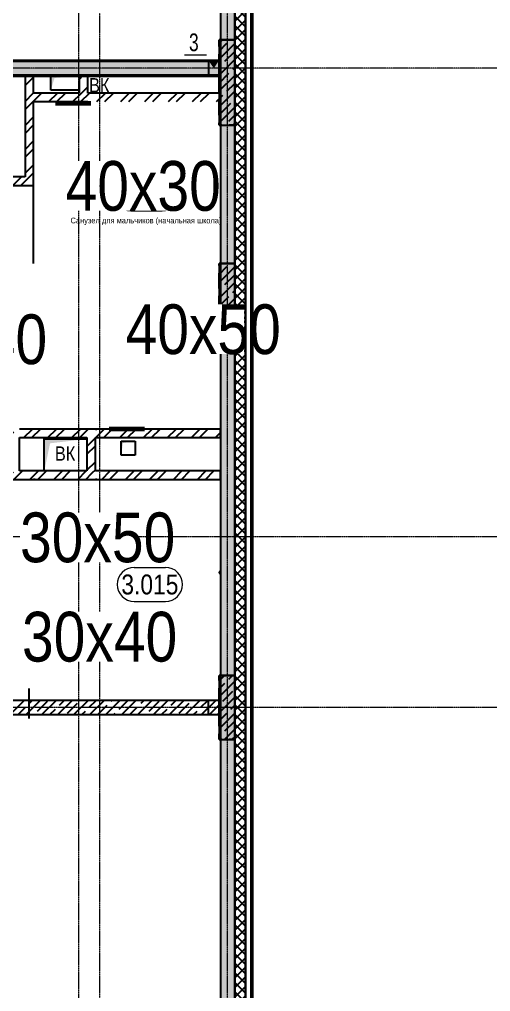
# Model space of a CAD drawing. Header units: millimetres. Extents: x -231292 to 573618, y -153144 to 564035.
# Drawn here: x 26073 to 32703, y 221266 to 234953 of the extents above; entities that cross this region are included whole.
import ezdxf
from ezdxf.enums import TextEntityAlignment as Align

# ---------------------------------------------------------------- set-up
doc = ezdxf.new("R2010")
doc.units = ezdxf.units.MM
doc.linetypes.add('CENTER2', pattern=[28.575, 19.05, -3.175, 3.175, -3.175])
doc.linetypes.add('HIDDEN2', pattern=[4.7625, 3.175, -1.5875])
doc.layers.get('0').update_dxf_attribs({"color": 250})
doc.layers.get('Defpoints').update_dxf_attribs({"color": 250})
for name, color, linetype, lineweight in [('11.10) плитка Установка люков', 190, 'Continuous', 60), ('АР_Area', 250, 'Continuous', 5), ('АР_Колонны', 250, 'Continuous', 35), ('АР_Отв. марка', 250, 'Continuous', 9), ('АР_Стены ГКЛ', 250, 'Continuous', 15), ('АР_Стены ЖБ', 250, 'Continuous', 35), ('АР_Стены кирпич', 250, 'Continuous', 20), ('АР_Стены ПЕНОблок', 250, 'Continuous', 20), ('АР_Тонкая', 250, 'Continuous', 5), ('АР_Утеплитель', 250, 'Continuous', 0), ('АР_Штриховка', 250, 'Continuous', 0), ('ВК_Шахты', 5, 'Continuous', 9), ('ОВ_Отопление', 250, 'Continuous', 0), ('РД_Оси_100', 250, 'Continuous', 0), ('РД_Разуклонка к трапам', 124, 'Continuous', 0)]:
    doc.layers.add(name, color=color, linetype=linetype, lineweight=lineweight)
doc.styles.add('Arial0', font='arial.ttf')
doc.styles.add('style1', font='ARIALN.TTF')
pattern_1 = [(45, (-195344.93, 50353), (-168.3798, 168.3798), []), (45, (-195232.68, 50353), (-168.3798, 168.3798), [])]

# ---------------------------------------------------------------- blocks, each defined once
blk = doc.blocks.new('MOK-МаркаПом_овал_ареал')
for p, q in [((-2.75, 3), (2.75, 3)), ((-2.75, -3), (2.75, -3))]:
    blk.add_line(p, q)
for centre, radius, start, end in [((-2.75, 0), 3, 90, 270), ((2.75, 0), 3, 270, 90), ((-3.75, 0), 3.5, 0, 0.001)]:
    blk.add_arc(centre, radius, start, end)
at = {"color": 0, "style": 'style1'}
blk.add_attdef('АР-ПОМЕЩЕНИЕ:НОМЕР', text='', height=3.5, dxfattribs=at).set_placement((0, 0), align=Align.MIDDLE)
at = {"layer": 'Defpoints', "color": 2, "style": 'style1'}
blk.add_attdef('АР-ПОМЕЩЕНИЕ:НАИМЕНОВАНИЕ', text='', height=1, dxfattribs=at).set_placement((-0.09, -4.81), align=Align.MIDDLE)
blk = doc.blocks.new('MOK-МаркаПроема инж.')
blk.add_line((-1.33, -1.75), (1.8, -1.75))
at = {"color": 0, "style": 'Arial0', "width": 0.7}
blk.add_attdef('АР-ПРОЕМ:Коробка', text='', height=2.5, dxfattribs=at).set_placement((0, 0), align=Align.MIDDLE)
blk = doc.blocks.new('оси_рен')
at = {"layer": 'РД_Оси_100', "color": 251, "linetype": 'CENTER2', "true_color": 0x636466}
for p, q in [((1215752.916, 135558.25), (1215752.916, 223268.25)), ((1225207.916, 183613.25), (1189697.958, 183613.25)), ((1225207.916, 177013.25), (1189697.958, 177013.25)), ((1225207.916, 174613.25), (1189697.958, 174613.25))]:
    blk.add_line(p, q, dxfattribs=at)
for points in [[(1213652.916, 223268.25), (1213652.916, 135558.25)], [(1213952.916, 135558.25), (1213952.916, 223268.25)]]:
    blk.add_lwpolyline(points, dxfattribs=at)

msp = doc.modelspace()

# ---------------------------------------------------------------- hatches: boundary and pattern name
at = {"layer": 'АР_Штриховка', "linetype": 'Continuous', "lineweight": 25, "true_color": 0x000000}
h = msp.add_hatch(dxfattribs=at)
h.set_pattern_fill('AR-CONC', color=18, angle=-360, style=0)
h.set_pattern_definition([(50, (-195344.93, 50353), (182.18467, -15.939086), [19.05, -209.55]), (355, (-195344.93, 50353), (-35.24342, 191.05685), [15.24, -167.64058]), (100.451445, (-195329.75, 50351.67), (146.94125, 175.11775), [16.19001, -178.09024]), (46.1842, (-195344.93, 50403.8), (271.07904, -42.04233), [28.575, -314.325]), (96.63556, (-195322.34, 50400.3), (237.40413, 247.42612), [24.28502, -267.1356]), (351.18415, (-195344.93, 50403.8), (237.40413, 247.42612), [22.85997, -251.45973]), (21, (-195319.53, 50391.1), (151.61439, -102.2652), [19.05, -209.55]), (326, (-195319.53, 50391.1), (61.80203, 184.18797), [15.24, -167.64]), (71.451445, (-195306.9, 50382.58), (213.41642, 81.92277), [16.19001, -178.08994]), (37.5, (-195344.934, 50353), (3.088603, 84.555039), [0, -165.608, 0, -170.18, 0, -168.275]), (7.5, (-195344.93, 50353), (66.819663, 100.180575), [0, -97.028, 0, -161.798, 0, -64.135]), (327.5, (-195401.576, 50353), (135.590595, -5.728744), [0, -63.5, 0, -198.12, 0, -262.89]), (317.5, (-195426.98, 50353), (148.12918, 25.42649), [0, -82.55, 0, -131.572, 0, -186.69])])
h.paths.add_polyline_path([(29103.243, 241641.253), (28903.243, 241841.253), (28903.243, 206766.253), (29103.243, 206766.253)], flags=0)
h = msp.add_hatch(dxfattribs=at)
h.set_pattern_fill('ANSI37', color=18, scale=30, angle=-360, style=0)
h.set_pattern_definition([(45, (-195344.93, 50353), (-67.35192, 67.35192), []), (135, (-195344.93, 50353), (-67.35192, -67.35192), [])])
h.paths.add_polyline_path([(29253.243, 241491.253), (29103.243, 241641.253), (29103.243, 206766.253), (29253.243, 206766.253)], flags=0)
h = msp.add_hatch(dxfattribs=at)
h.set_pattern_fill('_U', color=18, angle=-360, style=0, pattern_type=0)
h.set_pattern_definition([(360, (-195344.9339, 50353.0024), (-2e-16, 1), [])])
h.paths.add_polyline_path([(29358.243, 241386.253), (29333.243, 241411.253), (29333.243, 206766.253), (29358.243, 206766.253)], flags=0)
h = msp.add_hatch(dxfattribs=at)
h.set_pattern_fill('AR-CONC', color=18, angle=405, style=0)
h.set_pattern_definition([(95, (-195344.93, 50353), (140.09465, 117.55338), [19.05, -209.55]), (40, (-195344.93, 50353), (-160.01845, 110.17673), [15.24, -167.64058]), (145.451445, (-195333.26, 50362.8), (-19.9238, 227.7301), [16.19001, -178.09024]), (91.1842, (-195380.85, 50388.92), (221.41024, 161.95341), [28.575, -314.325]), (141.63556, (-195362.4, 50402.42), (-7.08662, 342.82676), [24.28502, -267.1356]), (36.18415, (-195380.85, 50388.92), (-7.08662, 342.82676), [22.85997, -251.45973]), (66, (-195353.91, 50397.9), (179.51998, 34.89515), [19.05, -209.55]), (11, (-195353.91, 50397.9), (-86.53993, 173.94119), [15.24, -167.64]), (116.451445, (-195338.95, 50400.81), (92.98005, 208.83634), [16.19001, -178.08994]), (82.5, (-195344.934, 50353), (-57.605469, 61.973414), [0, -165.608, 0, -170.18, 0, -168.275]), (52.5, (-195344.93, 50353), (-23.589727, 118.087), [0, -97.028, 0, -161.798, 0, -64.135]), (12.5, (-195384.986, 50312.95), (99.927863, 91.826196), [0, -63.5, 0, -198.12, 0, -262.89]), (2.5, (-195402.95, 50294.99), (86.763904, 122.722393), [0, -82.55, 0, -131.572, 0, -186.69])])
h.paths.add_polyline_path([(28883.243, 234166.253), (28883.243, 234366.253), (22303.243, 234366.253), (22303.243, 234166.253)], flags=0)
h = msp.add_hatch(dxfattribs=at)
h.set_pattern_fill('ANSI32', color=18, scale=25, style=0)
h.set_pattern_definition([(45, (-195344.93, 50353), (-168.3798, 168.3798), []), (45, (-195232.68, 50353), (-168.3798, 168.3798), [])])
h.paths.add_polyline_path([(26153.243, 232736.253), (26233.243, 232706.253), (26273.243, 232736.253), (26273.243, 233796.253), (26243.243, 233876.253), (26153.243, 233916.253)], flags=0)
h.paths.add_polyline_path([(26153.243, 233916.253), (26243.243, 233876.253), (26273.243, 233916.253), (26273.243, 234166.253), (26153.243, 234166.253)], flags=0)
h = msp.add_hatch(dxfattribs=at)
h.set_pattern_fill('ANSI32', color=18, scale=25, style=0)
h.set_pattern_definition([(45, (-195344.93, 50353), (-168.3798, 168.3798), []), (45, (-195232.68, 50353), (-168.3798, 168.3798), [])])
h.paths.add_polyline_path([(26913.35, 233916.253), (26993.353, 233886.253), (27033.35, 233916.253), (27033.427, 234166.177), (26913.427, 234166.214)], flags=0)
h = msp.add_hatch(dxfattribs=at)
h.set_pattern_fill('ANSI32', color=18, scale=25, angle=360, style=0)
h.set_pattern_definition(pattern_1)
h.paths.add_polyline_path([(28903.243, 233796.253), (28903.243, 233916.253), (27033.35, 233916.253), (26993.353, 233886.253), (27033.35, 233796.253)], flags=0)
h.paths.add_polyline_path([(27033.35, 233796.253), (26993.353, 233886.253), (26913.35, 233916.253), (26273.243, 233916.253), (26243.243, 233876.253), (26273.243, 233796.253)], flags=0)
h = msp.add_hatch(dxfattribs=at)
h.set_pattern_fill('ANSI32', color=18, scale=25, style=0)
h.set_pattern_definition([(45, (-195344.93, 50353), (-168.3798, 168.3798), []), (45, (-195232.68, 50353), (-168.3798, 168.3798), [])])
h.paths.add_polyline_path([(23623.243, 232736.253), (23503.243, 232616.253), (23873.243, 232616.253), (23913.243, 232706.253), (23873.243, 232736.253)], flags=0)
h.paths.add_polyline_path([(23993.243, 232736.253), (23913.243, 232706.253), (23873.243, 232616.253), (26273.243, 232616.253), (26233.243, 232706.253), (26153.243, 232736.253)], flags=0)
h.paths.add_polyline_path([(26273.243, 232736.253), (26233.243, 232706.253), (26273.243, 232616.253)], flags=0)
h = msp.add_hatch(dxfattribs=at)
h.set_pattern_fill('ANSI32', color=18, scale=25, style=0)
h.set_pattern_definition([(45, (-195344.93, 50353), (-168.3798, 168.3798), []), (45, (-195232.68, 50353), (-168.3798, 168.3798), [])])
h.paths.add_polyline_path([(24393.243, 229186.253), (24363.243, 229106.253), (24393.243, 229066.253), (25953.243, 229066.253), (26013.243, 229126.253), (25953.243, 229186.253)], flags=0)
h.paths.add_polyline_path([(26073.243, 229186.253), (26013.243, 229126.253), (26073.243, 229066.253), (27023.183, 229066.253), (27103.183, 229096.253), (27143.183, 229186.253)], flags=0)
h.paths.add_polyline_path([(27143.183, 229186.253), (27103.183, 229096.253), (27143.183, 229066.253), (28903.243, 229066.253), (28903.243, 229186.253)], flags=0)
h = msp.add_hatch(dxfattribs=at)
h.set_pattern_fill('ANSI32', color=18, scale=25, style=0)
h.set_pattern_definition([(45, (-195344.93, 50353), (-168.3798, 168.3798), []), (45, (-195232.68, 50353), (-168.3798, 168.3798), [])])
h.paths.add_polyline_path([(27023.183, 228596.253), (27103.183, 228566.253), (27143.183, 228596.253), (27143.183, 229066.253), (27103.183, 229096.253), (27023.183, 229066.253)], flags=0)
h = msp.add_hatch(dxfattribs=at)
h.set_pattern_fill('ANSI32', color=18, scale=25, angle=360, style=0)
h.set_pattern_definition(pattern_1)
h.paths.add_polyline_path([(28903.243, 228476.253), (28903.243, 228596.253), (27143.183, 228596.253), (27103.183, 228566.253), (27143.183, 228476.253)], flags=0)
h.paths.add_polyline_path([(27143.183, 228476.253), (27103.183, 228566.253), (27023.183, 228596.253), (26073.243, 228596.253), (26033.243, 228566.253), (26073.243, 228476.253)], flags=0)
h.paths.add_polyline_path([(26073.243, 228476.253), (26033.243, 228566.253), (25953.243, 228596.253), (25123.243, 228596.253), (25083.243, 228506.253), (25123.243, 228476.253)], flags=0)
h.paths.add_polyline_path([(25003.243, 228476.253), (25083.243, 228506.253), (25123.243, 228596.253), (24393.243, 228596.253), (24313.243, 228566.253), (24273.243, 228476.253)], flags=0)
h.paths.add_polyline_path([(24273.243, 228476.253), (24313.243, 228566.253), (24273.243, 228596.253), (23673.243, 228596.253), (23593.243, 228566.253), (23553.243, 228476.253)], flags=0)
h.paths.add_polyline_path([(23553.243, 228476.253), (23593.243, 228566.253), (23553.243, 228596.253), (21313.243, 228596.253), (21313.243, 228476.253)], flags=0)
at = {"layer": 'ОВ_Отопление', "linetype": 'Continuous', "lineweight": 25, "true_color": 0x000000}
for points in [[(28883.243, 234376.253), (28733.243, 234376.253), (28808.243, 234266.253)], [(28733.243, 234376.253), (28733.243, 234156.253), (28808.243, 234266.253)]]:
    msp.add_hatch(color=18, dxfattribs=at).paths.add_polyline_path(points, flags=0)

# ---------------------------------------------------------------- linework, layer by layer
at = {"color": 18, "linetype": 'Continuous', "lineweight": 25, "true_color": 0x000000}
for p, q in [((26513.394, 233956.253), (26513.394, 234156.253)), ((26513.394, 234156.253), (26913.394, 234156.253)), ((26513.394, 233956.253), (26513.394, 234156.253)), ((26513.394, 234156.253), (26913.394, 234156.253)), ((26913.394, 234156.253), (26913.394, 233956.253)), ((26913.394, 234156.253), (26913.394, 233956.253)), ((26913.394, 233956.253), (26513.394, 233956.253)), ((26913.394, 233956.253), (26513.394, 233956.253)), ((26423.183, 228596.253), (26423.183, 229046.253)), ((26423.183, 229046.253), (27023.183, 229046.253)), ((26423.183, 228596.253), (26423.183, 229046.253)), ((26423.183, 229046.253), (27023.183, 229046.253)), ((27023.183, 229046.253), (27023.183, 228596.253)), ((27023.183, 229046.253), (27023.183, 228596.253)), ((27503.243, 228816.836), (27503.243, 229016.836)), ((27503.243, 229016.836), (27703.243, 229016.836)), ((27503.243, 228816.836), (27503.243, 229016.836)), ((27503.243, 229016.836), (27703.243, 229016.836)), ((27503.243, 228816.836), (27503.243, 229016.836)), ((27503.243, 229016.836), (27703.243, 229016.836)), ((27503.243, 228816.836), (27503.243, 229016.836)), ((27503.243, 229016.836), (27703.243, 229016.836)), ((27703.243, 229016.836), (27703.243, 228816.836)), ((27703.243, 229016.836), (27703.243, 228816.836)), ((27703.243, 229016.836), (27703.243, 228816.836)), ((27703.243, 229016.836), (27703.243, 228816.836)), ((27703.243, 228816.836), (27503.243, 228816.836)), ((27703.243, 228816.836), (27503.243, 228816.836)), ((27703.243, 228816.836), (27503.243, 228816.836)), ((27703.243, 228816.836), (27503.243, 228816.836)), ((27023.183, 228596.253), (26423.183, 228596.253)), ((27023.183, 228596.253), (26423.183, 228596.253))]:
    msp.add_line(p, q, dxfattribs=at)
for points in [[(26513.394, 233956.253), (26513.394, 234156.253), (26567.253, 234128.937), (26913.394, 234156.253)], [(26513.394, 233956.253), (26513.394, 234156.253), (26567.253, 234128.937), (26913.394, 234156.253)], [(26423.183, 228596.253), (26423.183, 229046.253), (26503.972, 228984.793), (27023.183, 229046.253)], [(26423.183, 228596.253), (26423.183, 229046.253), (26503.972, 228984.793), (27023.183, 229046.253)], [(27503.243, 228816.836), (27503.243, 229016.836), (27530.173, 228989.521), (27703.243, 229016.836)], [(27503.243, 228816.836), (27503.243, 229016.836), (27530.173, 228989.521), (27703.243, 229016.836)], [(27503.243, 228816.836), (27503.243, 229016.836), (27530.173, 228989.521), (27703.243, 229016.836)], [(27503.243, 228816.836), (27503.243, 229016.836), (27530.173, 228989.521), (27703.243, 229016.836)]]:
    msp.add_solid(points, dxfattribs=at)
at = {"layer": '11.10) плитка Установка люков'}
for points in [[(27079.15, 233770.168), (26579.15, 233770.169)], [(27834.317, 229186.252), (27334.317, 229186.253)]]:
    msp.add_lwpolyline(points, dxfattribs=at)
at = {"layer": 'АР_Колонны', "color": 18, "linetype": 'HIDDEN2', "lineweight": 25, "true_color": 0x000000}
for p, q in [((28883.243, 234666.253), (29103.243, 234666.253)), ((28883.243, 233466.253), (28883.243, 234666.253)), ((29103.243, 234666.253), (29103.243, 233466.253)), ((29103.243, 233466.253), (28883.243, 233466.253)), ((28883.243, 231516.253), (29103.243, 231516.253)), ((28883.243, 230616.253), (28883.243, 231516.253)), ((29103.243, 231516.253), (29103.243, 230616.253)), ((29103.243, 230616.253), (28883.243, 230616.253)), ((28883.243, 225716.253), (29103.243, 225716.253)), ((28883.243, 224816.253), (28883.243, 225716.253)), ((29103.243, 225716.253), (29103.243, 224816.253)), ((29103.243, 224816.253), (28883.243, 224816.253))]:
    msp.add_line(p, q, dxfattribs=at)
at = {"layer": 'АР_Колонны', "color": 18, "linetype": 'Continuous', "lineweight": 25, "true_color": 0x000000}
for p, q in [((28883.243, 234666.253), (28883.243, 233466.253)), ((29103.243, 234666.253), (28883.243, 234666.253)), ((29103.243, 234666.253), (28883.243, 234666.253)), ((28883.243, 234666.253), (28883.243, 233466.253)), ((29103.243, 233466.253), (29103.243, 234666.253)), ((29103.243, 233466.253), (29103.243, 234666.253)), ((28883.243, 233466.253), (29103.243, 233466.253)), ((28883.243, 233466.253), (29103.243, 233466.253)), ((29103.243, 231516.253), (28883.243, 231516.253)), ((28883.243, 231516.253), (28883.243, 230616.253)), ((29103.243, 231516.253), (28883.243, 231516.253)), ((28883.243, 231516.253), (28883.243, 230616.253)), ((29103.243, 230616.253), (29103.243, 231516.253)), ((29103.243, 230616.253), (29103.243, 231516.253)), ((28883.243, 230616.253), (29103.243, 230616.253)), ((28883.243, 230616.253), (29103.243, 230616.253)), ((29103.243, 225716.253), (28883.243, 225716.253)), ((28883.243, 225716.253), (28883.243, 224816.253)), ((29103.243, 225716.253), (28883.243, 225716.253)), ((28883.243, 225716.253), (28883.243, 224816.253)), ((29103.243, 224816.253), (29103.243, 225716.253)), ((29103.243, 224816.253), (29103.243, 225716.253)), ((28883.243, 224816.253), (29103.243, 224816.253)), ((28883.243, 224816.253), (29103.243, 224816.253))]:
    msp.add_line(p, q, dxfattribs=at)
at = {"layer": 'АР_Стены ГКЛ', "color": 18, "linetype": 'Continuous', "lineweight": 25, "true_color": 0x000000}
for p, q in [((28909.219, 230506.253), (28883.243, 230506.253)), ((28883.243, 230506.253), (28883.243, 230486.253)), ((28883.243, 230486.253), (28909.219, 230486.253)), ((28909.219, 230486.253), (28909.219, 230506.253)), ((27143.243, 229186.253), (27163.243, 229186.253)), ((28013.243, 229186.253), (28033.243, 229186.253)), ((26293.243, 228476.253), (26273.243, 228476.253)), ((27163.243, 228476.253), (27143.243, 228476.253)), ((28033.243, 228476.253), (28013.243, 228476.253)), ((28883.243, 227176.253), (28883.243, 227156.253)), ((28909.219, 227176.253), (28883.243, 227176.253)), ((28883.243, 227156.253), (28909.219, 227156.253)), ((28909.219, 227156.253), (28909.219, 227176.253))]:
    msp.add_line(p, q, dxfattribs=at)
at = {"layer": 'АР_Стены ЖБ', "color": 18, "linetype": 'Continuous', "lineweight": 25, "true_color": 0x000000}
for p, q in [((29103.243, 234666.253), (28883.243, 234666.253)), ((28883.243, 234666.253), (28883.243, 233466.253)), ((29103.243, 233466.253), (29103.243, 234666.253)), ((28883.243, 233466.253), (29103.243, 233466.253)), ((29103.243, 231516.253), (28883.243, 231516.253)), ((28883.243, 231516.253), (28883.243, 230616.253)), ((29103.243, 230616.253), (29103.243, 231516.253)), ((28883.243, 230616.253), (29103.243, 230616.253)), ((29103.243, 225716.253), (28883.243, 225716.253)), ((28883.243, 225716.253), (28883.243, 224816.253)), ((29103.243, 224816.253), (29103.243, 225716.253)), ((28883.243, 225366.253), (21313.243, 225366.253)), ((28733.243, 225166.253), (28733.243, 225366.253)), ((28883.243, 225166.253), (28883.243, 225366.253)), ((21313.243, 225166.253), (28883.243, 225166.253)), ((28883.243, 224816.253), (29103.243, 224816.253))]:
    msp.add_line(p, q, dxfattribs=at)
at = {"layer": 'АР_Стены кирпич', "color": 18, "linetype": 'Continuous', "lineweight": 25, "true_color": 0x000000}
for p, q in [((26273.243, 234166.253), (26153.243, 234166.253)), ((26153.243, 234166.253), (26153.243, 233916.253)), ((26273.243, 233916.253), (26273.243, 234166.253)), ((26913.427, 234166.214), (26913.35, 233916.253)), ((27033.427, 234166.177), (26913.427, 234166.214)), ((27033.35, 233916.253), (27033.427, 234166.177)), ((26153.243, 233916.253), (26153.243, 232736.253)), ((26913.35, 233916.253), (26273.243, 233916.253)), ((28903.243, 233916.253), (27033.35, 233916.253)), ((28903.243, 233796.253), (28903.243, 233916.253)), ((26273.243, 233796.253), (27033.35, 233796.253)), ((26273.243, 232736.253), (26273.243, 233796.253)), ((26153.243, 232736.253), (23993.243, 232736.253)), ((26273.243, 232616.253), (26273.243, 232736.253)), ((26273.243, 232736.253), (26273.243, 232736.253)), ((23873.243, 232616.253), (26273.243, 232616.253)), ((26273.243, 232616.253), (26273.243, 232616.253)), ((27143.183, 229186.253), (26073.243, 229186.253)), ((28903.243, 229186.253), (27143.183, 229186.253)), ((28903.243, 229066.253), (28903.243, 229186.253)), ((26073.243, 229066.253), (27023.183, 229066.253)), ((26073.243, 228596.253), (26073.243, 229066.253)), ((27023.183, 229066.253), (27023.183, 228596.253)), ((27143.183, 229066.253), (28903.243, 229066.253)), ((27143.183, 228596.253), (27143.183, 229066.253)), ((27023.183, 228596.253), (26073.243, 228596.253)), ((28903.243, 228596.253), (27143.183, 228596.253)), ((28903.243, 228476.253), (28903.243, 228596.253)), ((25123.243, 228476.253), (26073.243, 228476.253)), ((26073.243, 228476.253), (27143.183, 228476.253)), ((27143.183, 228476.253), (28903.243, 228476.253))]:
    msp.add_line(p, q, dxfattribs=at)
at = {"layer": 'АР_Стены ПЕНОблок', "color": 18, "linetype": 'Continuous', "lineweight": 25, "true_color": 0x000000}
for p, q in [((28903.243, 241841.253), (28903.243, 206766.253)), ((29103.243, 206766.253), (29103.243, 241641.253)), ((28883.243, 234366.253), (22303.243, 234366.253)), ((28883.243, 234166.253), (28883.243, 234366.253)), ((22303.243, 234166.253), (28883.243, 234166.253))]:
    msp.add_line(p, q, dxfattribs=at)
at = {"layer": 'АР_Тонкая', "color": 18, "linetype": 'Continuous', "lineweight": 25, "true_color": 0x000000}
for p, q in [((29253.243, 241491.253), (29253.243, 206766.253)), ((29333.243, 206766.253), (29333.243, 241411.253)), ((29333.243, 241411.253), (29333.243, 206766.253)), ((29358.243, 206766.253), (29358.243, 241386.253)), ((28883.243, 234376.253), (22303.243, 234376.253)), ((22303.243, 234366.253), (28883.243, 234366.253)), ((28883.243, 234366.253), (28883.243, 234376.253)), ((28883.243, 234166.253), (22303.243, 234166.253)), ((22303.243, 234156.253), (28883.243, 234156.253)), ((28883.243, 234156.253), (28883.243, 234166.253))]:
    msp.add_line(p, q, dxfattribs=at)
at = {"layer": 'АР_Утеплитель', "color": 18, "linetype": 'Continuous', "lineweight": 25, "true_color": 0x000000}
for p, q in [((29103.243, 241641.253), (29103.243, 206766.253)), ((29253.243, 206766.253), (29253.243, 241491.253))]:
    msp.add_line(p, q, dxfattribs=at)
at = {"layer": 'АР_Штриховка', "color": 18, "linetype": 'Continuous', "lineweight": 25, "true_color": 0x000000}
for p, q in [((28883.243, 234619.04), (28930.456, 234666.253)), ((28883.243, 234506.786), (28993.089, 234616.633)), ((28883.243, 234394.533), (29103.243, 234614.533)), ((28965.026, 234364.063), (29103.243, 234502.28)), ((28883.243, 234170.027), (29103.243, 234390.027)), ((28883.243, 234282.28), (28908.899, 234307.936)), ((28883.243, 234057.773), (29021.153, 234195.683)), ((29077.279, 234251.81), (29103.243, 234277.773)), ((28883.243, 233945.52), (29103.243, 234165.52)), ((28993.089, 233943.113), (29103.243, 234053.267)), ((28883.243, 233721.014), (29103.243, 233941.014)), ((28883.243, 233833.267), (28936.963, 233886.987)), ((28908.899, 233634.417), (29049.216, 233774.734)), ((28883.243, 233496.508), (29103.243, 233716.508)), ((29021.153, 233522.164), (29103.243, 233604.254)), ((29077.495, 233466.253), (29103.243, 233492.001)), ((28883.243, 231475.95), (28923.546, 231516.253)), ((28883.243, 231363.697), (28993.089, 231473.543)), ((28883.243, 231251.443), (29103.243, 231471.443)), ((28965.026, 231220.973), (29103.243, 231359.19)), ((28883.243, 231026.937), (29103.243, 231246.937)), ((28883.243, 231139.19), (28908.899, 231164.847)), ((28883.243, 230914.684), (29021.153, 231052.594)), ((29077.279, 231108.72), (29103.243, 231134.684)), ((28883.243, 230802.431), (29103.243, 231022.431)), ((28993.089, 230800.024), (29103.243, 230910.177)), ((28921.572, 230616.253), (29103.243, 230797.924)), ((28883.243, 230690.177), (28936.963, 230743.897)), ((29033.825, 230616.253), (29049.216, 230631.644)), ((28883.243, 225638.783), (28960.713, 225716.253)), ((29021.153, 225664.44), (29072.966, 225716.253)), ((28883.243, 225414.277), (29103.243, 225634.277)), ((28883.243, 225526.53), (28965.026, 225608.313)), ((28936.963, 225355.744), (29077.279, 225496.06)), ((25941.142, 225166.253), (26141.142, 225366.253)), ((26165.649, 225166.253), (26365.648, 225366.253)), ((26214.823, 225327.68), (26253.395, 225366.253)), ((26327.076, 225215.427), (26467.392, 225355.744)), ((26390.155, 225166.253), (26590.155, 225366.253)), ((26614.661, 225166.253), (26814.661, 225366.253)), ((26635.772, 225299.617), (26702.408, 225366.253)), ((26748.025, 225187.364), (26888.342, 225327.68)), ((26839.168, 225166.253), (27039.168, 225366.253)), ((27056.722, 225271.554), (27151.421, 225366.253)), ((27063.674, 225166.253), (27263.674, 225366.253)), ((27175.927, 225166.253), (27309.291, 225299.617)), ((27288.18, 225166.253), (27488.18, 225366.253)), ((27365.418, 225355.744), (27375.927, 225366.253)), ((27477.671, 225243.49), (27600.434, 225366.253)), ((27512.687, 225166.253), (27712.687, 225366.253)), ((27737.193, 225166.253), (27937.193, 225366.253)), ((27786.367, 225327.68), (27824.94, 225366.253)), ((27898.621, 225215.427), (28038.937, 225355.744)), ((27961.7, 225166.253), (28161.7, 225366.253)), ((28186.206, 225166.253), (28386.206, 225366.253)), ((28207.317, 225299.617), (28273.953, 225366.253)), ((28319.57, 225187.364), (28459.887, 225327.68)), ((28410.712, 225166.253), (28610.712, 225366.253)), ((28628.266, 225271.554), (28722.966, 225366.253)), ((28635.219, 225166.253), (28835.219, 225366.253)), ((28747.472, 225166.253), (28880.836, 225299.617)), ((28883.243, 225189.771), (29103.243, 225409.771)), ((29049.216, 225243.49), (29103.243, 225297.517)), ((26053.395, 225166.253), (26158.696, 225271.554)), ((26502.408, 225166.253), (26579.646, 225243.49)), ((26951.421, 225166.253), (27000.595, 225215.427)), ((27400.434, 225166.253), (27421.545, 225187.364)), ((27624.94, 225166.253), (27730.241, 225271.554)), ((28073.953, 225166.253), (28151.19, 225243.49)), ((28522.966, 225166.253), (28572.14, 225215.427)), ((28859.725, 225166.253), (28883.243, 225189.771)), ((28883.243, 225077.517), (28993.089, 225187.364)), ((28883.243, 224965.264), (29103.243, 225185.264)), ((28965.026, 224934.794), (29103.243, 225073.011)), ((28883.243, 224853.011), (28908.899, 224878.667)), ((28958.738, 224816.253), (29103.243, 224960.758)), ((29077.279, 224822.541), (29103.243, 224848.505))]:
    msp.add_line(p, q, dxfattribs=at)
at = {"layer": 'ОВ_Отопление', "color": 18, "linetype": 'Continuous', "lineweight": 25, "true_color": 0x000000}
for p, q in [((28733.243, 234376.253), (28883.243, 234376.253)), ((28733.243, 234376.253), (28733.243, 234156.253)), ((28883.243, 234376.253), (28883.243, 234156.253)), ((28733.243, 234156.253), (28883.243, 234156.253))]:
    msp.add_line(p, q, dxfattribs=at)
at = {"layer": 'РД_Разуклонка к трапам', "color": 18, "lineweight": 25, "ltscale": 2, "true_color": 0x000000}
for p, q in [((26273.243, 231516.252), (26273.243, 232616.253)), ((26203.295, 225532.134), (26203.295, 225112.856))]:
    msp.add_line(p, q, dxfattribs=at)

# ---------------------------------------------------------------- block references
at = {"rotation": 359.999868838025}
msp.add_blockref('оси_рен', (-1186750.035, 50655.808), dxfattribs=at)
at = {"layer": 'АР_Area', "color": 18, "linetype": 'Continuous', "lineweight": 15, "true_color": 0x000000, "xscale": 80, "yscale": 80, "zscale": 80}
msp.add_blockref('MOK-МаркаПом_овал_ареал', (27861.024, 232497.217), dxfattribs=at).add_auto_attribs({'АР-ПОМЕЩЕНИЕ:НОМЕР': '3.016', 'АР-ПОМЕЩЕНИЕ:НАИМЕНОВАНИЕ': 'Санузел для мальчиков (начальная школа)'})
at = {"layer": 'АР_Area', "color": 18, "linetype": 'Continuous', "lineweight": 15, "true_color": 0x000000}
ref = msp.add_blockref('MOK-МаркаПом_овал_ареал', (27908.824, 226997.846), dxfattribs=dict(at, xscale=80, yscale=80, zscale=80))
ref.add_attrib('АР-ПОМЕЩЕНИЕ:НОМЕР', '3.015', dxfattribs={"layer": '0', "color": 0, "height": 280, "style": 'style1'}).set_placement((27908.824, 226997.846), align=Align.MIDDLE)
at = {"layer": 'АР_Отв. марка', "color": 18, "linetype": 'Continuous', "lineweight": 25, "true_color": 0x000000, "xscale": 100, "yscale": 100, "zscale": 100}
msp.add_blockref('MOK-МаркаПроема инж.', (28527.437, 234630.626, 580), dxfattribs=at).add_auto_attribs({'АР-ПРОЕМ:Коробка': '3'})

# ---------------------------------------------------------------- texts
at = {"layer": 'ВК_Шахты', "color": 18, "lineweight": 25, "true_color": 0x000000, "style": 'style1'}
for p in [(27053.487, 233926.368), (26572.024, 228741.048)]:
    msp.add_text('ВК', height=200, dxfattribs=at).set_placement(p)

# ---------------------------------------------------------------- next in the draw order: texts
at = {"layer": '11.10) плитка Установка люков', "color": 176, "true_color": 0x00008a, "char_height": 700, "width": 1668.44707, "attachment_point": 1, "line_spacing_factor": 0.3, "style": 'style1', "bg_fill": 3, "box_fill_scale": 1, "bg_fill_color": 256, "bg_fill_transparency": 0}
for s, insert in [('\\pxsm1;40х30', (26722.206, 232959.077)), ('\\pxsm1;40х50', (27566.943, 230941.503)), ('\\pxsm1;40х40', (24278.455, 230800.024)), ('\\pxsm1;30х50', (26081.499, 228010.927)), ('\\pxsm1;30х40', (26108.998, 226612.625))]:
    msp.add_mtext(s, dxfattribs=dict(at, insert=insert))

doc.saveas('drawing.dxf')
